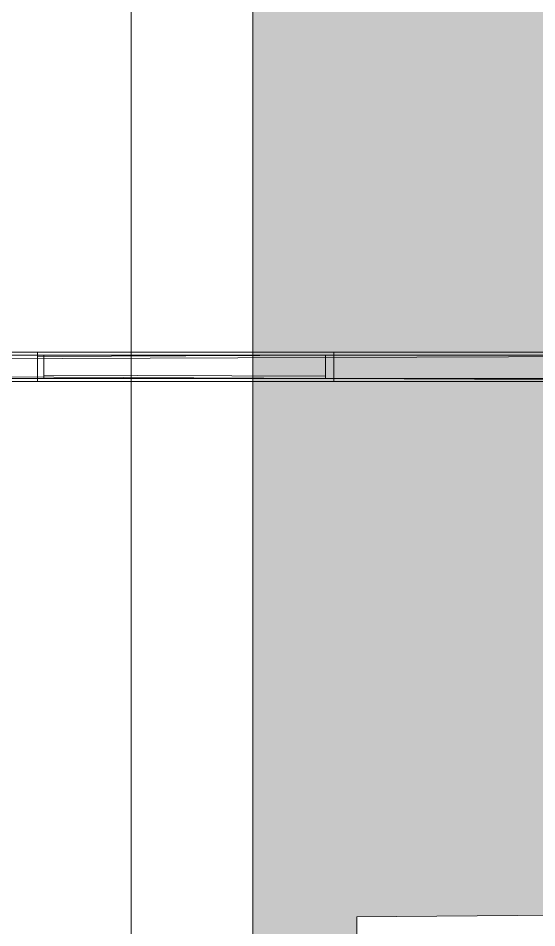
# Model space of a CAD drawing. Header units: millimetres. Extents: x -284281 to 1648660, y -821378 to -151356.
# Drawn here: x -208361 to -207934, y -271079 to -270331 of the extents above; entities that cross this region are included whole.
import ezdxf

# ---------------------------------------------------------------- set-up
doc = ezdxf.new("R2010")
doc.units = ezdxf.units.MM
doc.header["$MEASUREMENT"] = 0
doc.set_wipeout_variables(frame=1)
doc.linetypes.add('Wipeout_Contour', pattern=[1000, 0, -1000])
for name, color, linetype in [('Sols_ Dalles', 7, 'Continuous'), ('Structure - Murs extérieurs', 7, 'Continuous'), ('TopoAlt', 7, 'Continuous')]:
    doc.layers.add(name, color=color, linetype=linetype)

# ---------------------------------------------------------------- blocks, each defined once
blk = doc.blocks.new('Dalle_14_1', base_point=(217961.31, -273253.27))
at = {"layer": 'Sols_ Dalles', "linetype": 'Continuous', "lineweight": 0, "true_color": 0x2e271c}
blk.add_hatch(color=250, dxfattribs=at).paths.add_polyline_path([(217961.31, -273253.27, 0.415791), (219972.08, -275253.24), (252109.07, -275105.97, 0.414214), (254098.27, -273095.23), (254087.39, -271073.02, -0.001346), (254087.36, -271062.25), (253905.62, -271062.25), (253905.62, -267687.29), (253887.34, -267687.29), (253887.34, -265687.29), (250537.57, -265687.29), (250537.57, -270787.29), (250537.73, -271092.13), (250548.62, -273114.34), (220537.57, -273253.27), (220537.57, -270687.29), (220537.57, -265687.29), (219961.31, -265687.29, 0.258849), (218113.76, -267154.75, 0.098562), (217961.31, -267920.63)])
at = {"layer": 'Sols_ Dalles', "color": 250, "linetype": 'Continuous', "lineweight": 5, "true_color": 0x1f1f1f, "flags": 128}
blk.add_lwpolyline([(217961.31, -273253.27, 0.415791), (219972.08, -275253.24), (252109.07, -275105.97, 0.414214), (254098.27, -273095.23), (254087.39, -271073.02, -0.001346), (254087.36, -271062.25), (253905.62, -271062.25), (253905.62, -267687.29), (253887.34, -267687.29), (253887.34, -265687.29), (250537.57, -265687.29), (250537.57, -270787.29), (250537.73, -271092.13), (250548.62, -273114.34), (220537.57, -273253.27), (220537.57, -270687.29), (220537.57, -265687.29), (219961.31, -265687.29, 0.258849), (218113.76, -267154.75, 0.098562), (217961.31, -267920.63)], format="xyb", close=True, dxfattribs=at)
blk = doc.blocks.new('Mur_56_1', base_point=(218049.58, -271371.49))
at = {"color": 254, "linetype": 'Wipeout_Contour', "lineweight": 0, "ltscale": 1434044.950907383}
blk.add_wipeout([(218049.58, -271371.49), (250537.27, -271087.28), (250534.65, -270787.29), (218046.96, -271071.5)], dxfattribs=at).dxf.layer = 'TopoAlt'
at = {"layer": 'TopoAlt', "color": 190, "linetype": 'Continuous', "lineweight": 5, "true_color": 0x8002ff, "flags": 128}
for points in [[(250534.65, -270787.29), (218046.96, -271071.5)], [(218046.96, -271071.5), (218049.58, -271371.49)]]:
    blk.add_lwpolyline(points, dxfattribs=at)
blk = doc.blocks.new('Mur_66_1', base_point=(217961.31, -267920.63))
at = {"color": 254, "linetype": 'Wipeout_Contour', "lineweight": 0, "ltscale": 1389707.518110013}
blk.add_wipeout([(217861.31, -267920.63), (217861.31, -273253.27), (217961.31, -273253.27), (217961.31, -267920.63)], dxfattribs=at).dxf.layer = 'Structure - Murs extérieurs'
at = {"layer": 'Structure - Murs extérieurs', "color": 7, "linetype": 'Continuous', "lineweight": 5, "flags": 128}
for points in [[(217861.31, -267920.63), (217861.31, -273253.27)], [(217961.31, -273253.27), (217961.31, -267920.63)]]:
    blk.add_lwpolyline(points, dxfattribs=at)
blk = doc.blocks.new('Forme_58_1')
at = {"color": 7, "linetype": 'Continuous', "lineweight": 20, "flags": 128}
for points in [[(213477.32, -270608.61), (218021.11, -270608.61)], [(218021.11, -270610.6), (213477.32, -270627.81)], [(217996.11, -270608.61), (217789.61, -270608.61)], [(218021.11, -270608.61), (218547.58, -270608.61)], [(218547.58, -270608.61), (218021.11, -270610.6)], [(213477.32, -270627.81), (218021.11, -270627.81)], [(218021.11, -270625.95), (217789.61, -270625.08)], [(218021.11, -270627.81), (217789.61, -270627.81)], [(218021.11, -270627.81), (217821.35, -270627.81)], [(218021.11, -270627.81), (218547.58, -270627.81)]]:
    blk.add_lwpolyline(points, dxfattribs=at)
at = {"color": 212, "linetype": 'Continuous', "lineweight": 5, "true_color": 0xcb00cc, "flags": 128}
for points in [[(218021.11, -270608.61), (217996.11, -270608.61), (217789.61, -270608.61)], [(217789.61, -270608.61), (217789.61, -270625.08), (217789.61, -270627.81)], [(218021.11, -270627.81), (218021.11, -270610.6), (218021.11, -270608.61)], [(217789.61, -270627.81), (217821.35, -270627.81), (218021.11, -270627.81)]]:
    blk.add_lwpolyline(points, dxfattribs=at)
blk = doc.blocks.new('Forme_59_1')
at = {"color": 7, "linetype": 'Continuous', "lineweight": 20, "flags": 128}
for points in [[(218028.06, -270606.21), (213478.26, -270606.21)], [(218028.06, -270627.75), (213478.26, -270606.21)], [(217784.37, -270606.21), (218028.06, -270606.21)], [(218028.06, -270608.49), (217784.37, -270609.65)], [(218028.06, -270606.21), (217817.92, -270606.21)], [(218548.53, -270606.21), (218028.06, -270606.21)], [(218548.53, -270630.21), (218028.06, -270627.75)], [(218028.06, -270630.21), (213478.26, -270630.21)], [(217784.37, -270630.21), (218001.99, -270630.21)], [(218548.53, -270630.21), (218028.06, -270630.21)]]:
    blk.add_lwpolyline(points, dxfattribs=at)
at = {"color": 212, "linetype": 'Continuous', "lineweight": 5, "true_color": 0xcb00cc, "flags": 128}
for points in [[(217784.37, -270606.21), (217784.37, -270609.65), (217784.37, -270630.21)], [(218028.06, -270606.21), (217817.92, -270606.21), (217784.37, -270606.21)], [(218028.06, -270630.21), (218028.06, -270627.75), (218028.06, -270606.21)], [(217784.37, -270630.21), (218001.99, -270630.21), (218028.06, -270630.21)]]:
    blk.add_lwpolyline(points, dxfattribs=at)

msp = doc.modelspace()

# ---------------------------------------------------------------- hatches: boundary and pattern name
at = {"layer": 'Sols_ Dalles', "linetype": 'Continuous', "lineweight": 0, "true_color": 0x2e271c}
msp.add_hatch(color=250, dxfattribs=at).paths.add_polyline_path([(-208168.02222, -273253.26877, 0.415791099), (-206157.25619, -275253.23979), (-174020.265, -275105.96997, 0.414213562), (-172031.06001, -273095.23292), (-172041.94576, -271073.02067, -0.001345761), (-172041.97474, -271062.25464), (-172041.97474, -267687.29374), (-172041.97474, -265687.29374), (-175591.76314, -265687.29374), (-175591.76314, -270787.29219), (-175591.60232, -271092.1288), (-175580.71657, -273114.34105), (-205591.76314, -273253.26877), (-205591.76314, -270687.29374), (-205591.76314, -265687.29374), (-206168.02222, -265687.29374, 0.258848905), (-208015.56832, -267154.75238, 0.098561619), (-208168.02222, -267920.63319)])

# ---------------------------------------------------------------- linework, layer by layer
at = {"color": 9, "linetype": 'Continuous', "lineweight": 5}
msp.add_lwpolyline([(-208256.2426, -273475.38502, 0.386553331), (-206058.31933, -275253.23979), (-190681.3397, -275196.19066), (-182697.89344, -275116.10287, 0.005188955), (-182644.79769, -275105.96997), (-173921.32814, -275105.96997, 0.414213562), (-171932.12315, -273095.23292), (-171943.0089, -271073.02067, -0.001345761), (-171943.03788, -271062.25464), (-171943.03788, -267687.29374), (-171943.03788, -265687.29374), (-173921.32814, -265687.29374), (-175591.76314, -265687.29374), (-175591.76314, -270687.29374), (-205491.76314, -270687.29374), (-205491.76314, -265687.29374), (-205491.76314, -265587.29374), (-206176.19022, -265587.29374), (-206173.85271, -265605.82722, 0.258849002), (-208011.65088, -266951.54513), (-208028.61366, -266943.72092, 0.098561509), (-208259.38232, -267730.33623), (-208266.6445, -273329.32486, 0.025189219)], format="xyb", close=True, dxfattribs=at)
at = {"color": 212, "linetype": 'Continuous', "lineweight": 5, "true_color": 0xcb00cc, "flags": 128}
for points in [[(-208344.96299, -270606.20986), (-208344.96299, -270609.64795), (-208344.96299, -270630.20986)], [(-208339.72615, -270608.60986), (-208339.72615, -270625.07564), (-208339.72615, -270627.80986)], [(-208108.21841, -270627.80986), (-208108.21841, -270610.60347), (-208108.21841, -270608.60986)], [(-208101.26673, -270630.20986), (-208101.26673, -270627.74627), (-208101.26673, -270606.20986)]]:
    msp.add_lwpolyline(points, dxfattribs=at)
at = {"color": 7, "linetype": 'Continuous', "lineweight": 20, "flags": 128}
for points in [[(-208108.21841, -270608.60986), (-207581.75428, -270608.60986)], [(-207581.75428, -270608.60986), (-208108.21841, -270610.60347)], [(-207580.80628, -270606.20986), (-208101.26673, -270606.20986)], [(-208108.21841, -270627.80986), (-207581.75428, -270627.80986)], [(-207580.80628, -270630.20986), (-208101.26673, -270627.74627)], [(-207580.80628, -270630.20986), (-208101.26673, -270630.20986)]]:
    msp.add_lwpolyline(points, dxfattribs=at)
at = {"layer": 'Sols_ Dalles', "color": 7, "linetype": 'Continuous', "lineweight": 5, "flags": 128}
msp.add_lwpolyline([(-208168.02222, -273253.26877, 0.415791099), (-206157.25619, -275253.23979), (-174020.265, -275105.96997, 0.414213562), (-172031.06001, -273095.23292), (-172041.94576, -271073.02067, -0.001345761), (-172041.97474, -271062.25464), (-172041.97474, -267687.29374), (-172041.97474, -265687.29374), (-175591.76314, -265687.29374), (-175591.76314, -270787.29219), (-175591.60232, -271092.1288), (-175580.71657, -273114.34105), (-205591.76314, -273253.26877), (-205591.76314, -270687.29374), (-205591.76314, -265687.29374), (-206168.02222, -265687.29374, 0.258848905), (-208015.56832, -267154.75238, 0.098561619), (-208168.02222, -267920.63319)], format="xyb", close=True, dxfattribs=at)
at = {"layer": 'Sols_ Dalles', "color": 250, "linetype": 'Continuous', "lineweight": 5, "true_color": 0x1f1f1f}
msp.add_lwpolyline([(-208168.02222, -273253.26877, 0.415791099), (-206157.25619, -275253.23979), (-174020.265, -275105.96997, 0.414213562), (-172031.06001, -273095.23292), (-172041.94576, -271073.02067, -0.001345761), (-172041.97474, -271062.25464), (-172041.97474, -267687.29374), (-172041.97474, -265687.29374), (-175591.76314, -265687.29374), (-175591.76314, -270787.29219), (-175591.60232, -271092.1288), (-175580.71657, -273114.34105), (-205591.76314, -273253.26877), (-205591.76314, -270687.29374), (-205591.76314, -265687.29374), (-206168.02222, -265687.29374, 0.258848905), (-208015.56832, -267154.75238, 0.098561619), (-208168.02222, -267920.63319)], format="xyb", close=True, dxfattribs=at)

# ---------------------------------------------------------------- block references
msp.add_blockref('Dalle_14_1', (-208168.02222, -273253.26877), dxfattribs=at)

# ---------------------------------------------------------------- next in the draw order: block references
at = {"layer": 'Structure - Murs extérieurs', "color": 211, "lineweight": 5, "true_color": 0xfe55ff}
msp.add_blockref('Mur_66_1', (-208168.02222, -267920.63319), dxfattribs=at)
at = {"layer": 'TopoAlt', "color": 211, "lineweight": 5, "true_color": 0xfe55ff}
msp.add_blockref('Mur_56_1', (-208079.75022, -271371.49266), dxfattribs=at)

# ---------------------------------------------------------------- next in the draw order: linework, layer by layer
at = {"color": 7, "linetype": 'Continuous', "lineweight": 20, "flags": 128}
for points in [[(-212652.01468, -270608.60986), (-208108.21841, -270608.60986)], [(-208108.21841, -270610.60347), (-212652.01468, -270627.80986)], [(-208101.26673, -270606.20986), (-212651.06908, -270606.20986)], [(-208101.26673, -270627.74627), (-212651.06908, -270606.20986)], [(-208344.96299, -270606.20986), (-208101.26673, -270606.20986)], [(-208101.26673, -270608.49442), (-208344.96299, -270609.64795)], [(-208133.2227, -270608.60986), (-208339.72615, -270608.60986)], [(-208101.26673, -270606.20986), (-208311.41588, -270606.20986)], [(-212652.01468, -270627.80986), (-208108.21841, -270627.80986)], [(-208108.21841, -270625.95231), (-208339.72615, -270625.07564)], [(-208108.21841, -270627.80986), (-208339.72615, -270627.80986)], [(-208108.21841, -270627.80986), (-208307.98033, -270627.80986)], [(-208101.26673, -270630.20986), (-212651.06908, -270630.20986)], [(-208344.96299, -270630.20986), (-208127.33994, -270630.20986)]]:
    msp.add_lwpolyline(points, dxfattribs=at)
at = {"color": 212, "linetype": 'Continuous', "lineweight": 5, "true_color": 0xcb00cc, "flags": 128}
for points in [[(-208101.26673, -270606.20986), (-208311.41588, -270606.20986), (-208344.96299, -270606.20986)], [(-208108.21841, -270608.60986), (-208133.2227, -270608.60986), (-208339.72615, -270608.60986)], [(-208339.72615, -270627.80986), (-208307.98033, -270627.80986), (-208108.21841, -270627.80986)], [(-208344.96299, -270630.20986), (-208127.33994, -270630.20986), (-208101.26673, -270630.20986)]]:
    msp.add_lwpolyline(points, dxfattribs=at)
at = {"layer": 'Structure - Murs extérieurs', "color": 7, "linetype": 'Continuous', "lineweight": 5}
for points in [[(-208268.02222, -267920.63319), (-208268.02222, -273253.26877)], [(-208168.02222, -273253.26877), (-208168.02222, -267920.63319)]]:
    msp.add_lwpolyline(points, dxfattribs=at)
at = {"layer": 'TopoAlt', "color": 190, "linetype": 'Continuous', "lineweight": 5, "true_color": 0x8002ff}
msp.add_lwpolyline([(-172242.98415, -270769.24799), (-208082.37461, -271071.50414)], dxfattribs=at)

# ---------------------------------------------------------------- next in the draw order: block references
at = {"linetype": 'Continuous', "lineweight": 0}
for name in ['Forme_59_1', 'Forme_58_1']:
    msp.add_blockref(name, (-426129.3317, 0), dxfattribs=at)

# ---------------------------------------------------------------- next in the draw order: wipeouts: each hides what was drawn before it
at = {"color": 254, "linetype": 'Wipeout_Contour', "lineweight": 0, "ltscale": 1438589.353908819}
msp.add_wipeout([(-172242.98415, -270769.24799), (-208082.38, -271070.50182), (-208080.71452, -271379.89247), (-172243.03818, -271069.25262)], dxfattribs=at).dxf.layer = 'TopoAlt'

# ---------------------------------------------------------------- next in the draw order: linework, layer by layer
at = {"layer": 'Structure - Murs extérieurs', "color": 7, "linetype": 'Continuous', "lineweight": 5, "flags": 128}
for points in [[(-175691.76314, -270687.29219), (-205491.76314, -270687.2922), (-205491.76313, -265687.29372), (-205491.76313, -265587.29373), (-205591.76311, -265587.29373), (-206176.19022, -265587.29374, 0.259727156), (-208107.94504, -267116.45694, 0.098561802), (-208268.02222, -267920.63319), (-208268.02222, -273253.26877, 0.415785442), (-206156.7584, -275353.23856), (-174019.76721, -275205.96874, 0.414219213)], [(-174020.265, -275105.96997), (-206157.25619, -275253.23979, -0.415791099), (-208168.02222, -273253.26877), (-208168.02222, -267920.63319, -0.098561619), (-208015.56832, -267154.75238, -0.258848904), (-206168.02225, -265687.29372), (-205591.76311, -265687.29372), (-205591.76314, -270687.2922), (-205591.76314, -270787.2922), (-205491.76314, -270787.2922), (-175691.76314, -270787.29219)]]:
    msp.add_lwpolyline(points, format="xyb", dxfattribs=at)
at = {"layer": 'TopoAlt', "color": 7, "linetype": 'Continuous', "lineweight": 5, "flags": 128}
msp.add_lwpolyline([(-172242.98415, -270769.24799), (-208082.38, -271070.50182), (-208080.71452, -271379.89247), (-172243.03818, -271069.25262)], close=True, dxfattribs=at)

doc.saveas('drawing.dxf')
